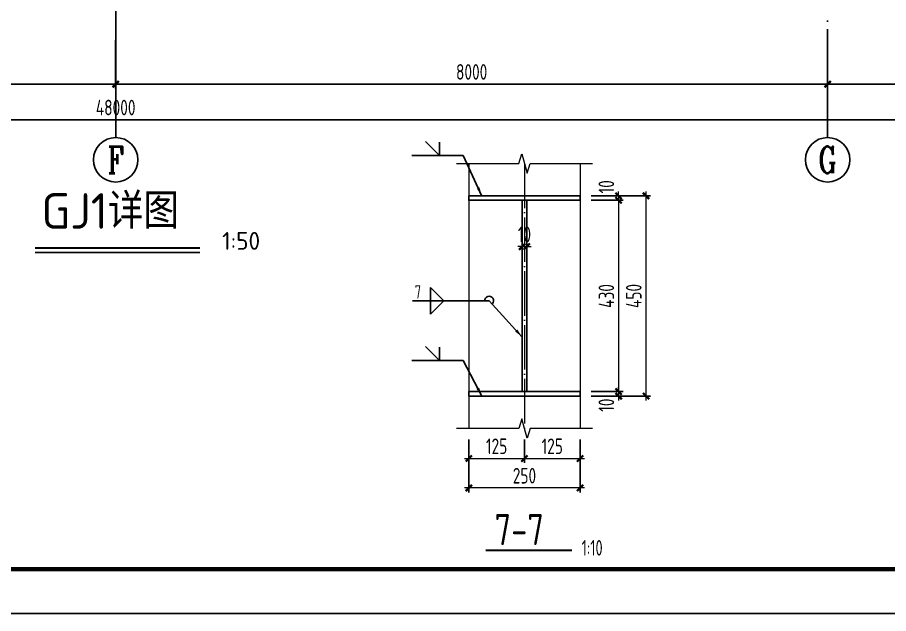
# Model space of a CAD drawing. Extents: x -2746917 to -971774, y -3334247 to -3250358.
# Drawn here: x -1160962 to -1141384, y -3316173 to -3302778 of the extents above; entities that cross this region are included whole.
import ezdxf
from ezdxf.enums import TextEntityAlignment as Align

# ---------------------------------------------------------------- set-up
doc = ezdxf.new("R2010")
doc.units = 0
doc.header["$LTSCALE"] = 1000
doc.header["$MEASUREMENT"] = 0
doc.header["$PDMODE"] = 35
doc.linetypes.add('DOTE', pattern=[2.42, 2, -0.2, 0.02, -0.2])
doc.layers.get('0').update_dxf_attribs({"linetype": 'CONTINUOUS'})
doc.layers.get('Defpoints').update_dxf_attribs({"linetype": 'CONTINUOUS'})
for name, color, linetype in [('AXIS', 253, 'DOTE'), ('BEAM_CON', 4, 'CONTINUOUS'), ('DIM', 3, 'CONTINUOUS'), ('NUM', 7, 'CONTINUOUS'), ('PUB_TITLE', 4, 'CONTINUOUS'), ('TEXT', 7, 'CONTINUOUS'), ('THIN', 7, 'CONTINUOUS'), ('WELD', 7, 'CONTINUOUS')]:
    doc.layers.add(name, color=color, linetype=linetype)
doc.layers.add('yichutu', color=7, linetype='CONTINUOUS', true_color=0xffffff, plot=False)
doc.styles.add('TSSD_Axis', font='Complex.shx', dxfattribs={"width": 0.7, "bigfont": 'hztxt.shx'})
doc.styles.add('TSSD_Dimension', font='tssdeng.shx', dxfattribs={"width": 0.75, "bigfont": 'Hztxt.shx'})
doc.styles.add('TSSD_Label', font='tssdeng.shx', dxfattribs={"width": 0.75, "bigfont": 'hztxt.shx'})
doc.styles.add('TSSD_Norm', font='tssdeng.shx', dxfattribs={"width": 0.75, "bigfont": 'hztxt.shx'})
doc.styles.add('TSSD_Rein', font='Tssdeng.shx', dxfattribs={"width": 0.75, "bigfont": 'hztxt.shx'})
doc.dimstyles.new('TSSD_10_100', dxfattribs={"dimtxt": 350, "dimasz": 100, "dimexe": 100, "dimexo": 250, "dimgap": 100, "dimtad": 1, "dimdec": 0, "dimlfac": 0.1, "dimzin": 0, "dimdsep": 46, "dimtxsty": 'TSSD_Dimension', "dimblk": 'ARCHTICK', "dimcen": 0, "dimdle": 100, "dimclrt": 7, "dimadec": 0, "dimazin": 0, "dimtfac": 1, "dimtdec": 0, "dimtix": 1, "dimtmove": 2, "dimatfit": 3, "dimldrblk": 'ARCHTICK', "dimfxl": 1, "dimtolj": 1, "dimtzin": 0, "dimlwd": 5, "dimarcsym": 0})
doc.dimstyles.new('TSSD_50_100', dxfattribs={"dimtxt": 350, "dimasz": 100, "dimexe": 100, "dimexo": 250, "dimgap": 100, "dimtad": 1, "dimdec": 0, "dimlfac": 0.5, "dimzin": 0, "dimdsep": 46, "dimtxsty": 'TSSD_Dimension', "dimblk": 'ARCHTICK', "dimcen": 0, "dimdle": 100, "dimclrt": 7, "dimadec": 0, "dimazin": 0, "dimtfac": 1, "dimtdec": 0, "dimtix": 1, "dimtmove": 2, "dimatfit": 3, "dimfxl": 1, "dimtolj": 1, "dimtzin": 0, "dimarcsym": 0})
doc.dimstyles.new('TSSD_LEADER_STYLE_200.0', dxfattribs={"dimtxt": 700, "dimasz": 200, "dimexe": 200, "dimexo": 500, "dimgap": 0.09, "dimtad": 0, "dimtih": 1, "dimtoh": 1, "dimdec": 4, "dimzin": 0, "dimdsep": 46, "dimtxsty": 'Standard', "dimcen": 0.09, "dimdle": 200, "dimclrt": 7, "dimadec": 0, "dimazin": 0, "dimtfac": 1, "dimtdec": 4, "dimtofl": 0, "dimtmove": 0, "dimatfit": 3, "dimfxl": 1, "dimtolj": 1, "dimtzin": 0, "dimarcsym": 0})

# ---------------------------------------------------------------- blocks, each defined once
blk = doc.blocks.new('ts_axno')
at = {"color": 0, "linetype": 'ByBlock', "lineweight": -2}
blk.add_circle((0, 0), 0.5, dxfattribs=at)
at = {"color": 0, "linetype": 'ByBlock', "lineweight": -2, "style": 'TSSD_Axis', "width": 0.7}
blk.add_attdef('A', text='', height=0.6, dxfattribs=at).set_placement((0, 0), align=Align.MIDDLE_CENTER)
blk = doc.blocks.new('_ArchTick')
at = {"color": 0, "const_width": 0.5}
blk.add_lwpolyline([(-0.71, -0.71), (0.71, 0.71)], dxfattribs=at)
blk = doc.blocks.new('*D982')
at = {"layer": 'Defpoints', "color": 0, "ltscale": 1.5}
for p in [(-1174754, -3303040), (-1158754, -3303040), (-1174754, -3304278)]:
    blk.add_point(p, dxfattribs=at)
at = {"layer": 'DIM', "color": 0, "lineweight": -2, "ltscale": 1.5}
for p, q in [((-1174754, -3303290), (-1174754, -3304378)), ((-1158754, -3303290), (-1158754, -3304378)), ((-1158654, -3304278), (-1174854, -3304278))]:
    blk.add_line(p, q, dxfattribs=at)
at = {"layer": 'DIM', "color": 0, "lineweight": -2, "ltscale": 1.5, "xscale": 100, "yscale": 100, "zscale": 100, "rotation": 180}
blk.add_blockref('_ArchTick', (-1174754, -3304278), dxfattribs=at)
at = {"layer": 'DIM', "color": 0, "lineweight": -2, "ltscale": 1.5, "xscale": 100, "yscale": 100, "zscale": 100}
blk.add_blockref('_ArchTick', (-1158754, -3304278), dxfattribs=at)
at = {"layer": 'DIM', "color": 7, "ltscale": 1.5, "insert": (-1166754, -3304003), "char_height": 350, "attachment_point": 5, "style": 'TSSD_Dimension'}
blk.add_mtext('\\A1;8000', dxfattribs=at)
blk = doc.blocks.new('*D985')
at = {"layer": 'Defpoints', "color": 0, "ltscale": 1.5}
for p in [(-1206754, -3303040), (-1110754, -3303040), (-1110754, -3305078)]:
    blk.add_point(p, dxfattribs=at)
at = {"layer": 'DIM', "color": 0, "lineweight": -2, "ltscale": 1.5}
for p, q in [((-1206754, -3303290), (-1206754, -3305178)), ((-1110754, -3303290), (-1110754, -3305178)), ((-1206854, -3305078), (-1110654, -3305078))]:
    blk.add_line(p, q, dxfattribs=at)
at = {"layer": 'DIM', "color": 0, "lineweight": -2, "ltscale": 1.5, "xscale": 100, "yscale": 100, "zscale": 100, "rotation": 180}
blk.add_blockref('_ArchTick', (-1206754, -3305078), dxfattribs=at)
at = {"layer": 'DIM', "color": 0, "lineweight": -2, "ltscale": 1.5, "xscale": 100, "yscale": 100, "zscale": 100}
blk.add_blockref('_ArchTick', (-1110754, -3305078), dxfattribs=at)
at = {"layer": 'DIM', "color": 7, "ltscale": 1.5, "insert": (-1158754, -3304803), "char_height": 350, "attachment_point": 5, "style": 'TSSD_Dimension'}
blk.add_mtext('\\A1;48000', dxfattribs=at)
blk = doc.blocks.new('*D1022')
at = {"layer": 'Defpoints', "color": 0, "ltscale": 1.5}
for p in [(-1142754, -3303040), (-1126754, -3303040), (-1126754, -3304278)]:
    blk.add_point(p, dxfattribs=at)
at = {"layer": 'DIM', "color": 0, "lineweight": -2, "ltscale": 1.5}
for p, q in [((-1142754, -3303290), (-1142754, -3304378)), ((-1126754, -3303290), (-1126754, -3304378)), ((-1142854, -3304278), (-1126654, -3304278))]:
    blk.add_line(p, q, dxfattribs=at)
at = {"layer": 'DIM', "color": 0, "lineweight": -2, "ltscale": 1.5, "xscale": 100, "yscale": 100, "zscale": 100, "rotation": 180}
blk.add_blockref('_ArchTick', (-1142754, -3304278), dxfattribs=at)
at = {"layer": 'DIM', "color": 0, "lineweight": -2, "ltscale": 1.5, "xscale": 100, "yscale": 100, "zscale": 100}
blk.add_blockref('_ArchTick', (-1126754, -3304278), dxfattribs=at)
at = {"layer": 'DIM', "color": 7, "ltscale": 1.5, "insert": (-1134754, -3304003), "char_height": 350, "attachment_point": 5, "style": 'TSSD_Dimension'}
blk.add_mtext('\\A1;8000', dxfattribs=at)
blk = doc.blocks.new('*D1057')
at = {"layer": 'Defpoints', "color": 0, "ltscale": 1.5}
for p in [(-1158754, -3303040), (-1142754, -3303040), (-1142754, -3304278)]:
    blk.add_point(p, dxfattribs=at)
at = {"layer": 'DIM', "color": 0, "lineweight": -2, "ltscale": 1.5}
for p, q in [((-1158754, -3303290), (-1158754, -3304378)), ((-1142754, -3303290), (-1142754, -3304378)), ((-1158854, -3304278), (-1142654, -3304278))]:
    blk.add_line(p, q, dxfattribs=at)
at = {"layer": 'DIM', "color": 0, "lineweight": -2, "ltscale": 1.5, "xscale": 100, "yscale": 100, "zscale": 100, "rotation": 180}
blk.add_blockref('_ArchTick', (-1158754, -3304278), dxfattribs=at)
at = {"layer": 'DIM', "color": 0, "lineweight": -2, "ltscale": 1.5, "xscale": 100, "yscale": 100, "zscale": 100}
blk.add_blockref('_ArchTick', (-1142754, -3304278), dxfattribs=at)
at = {"layer": 'DIM', "color": 7, "ltscale": 1.5, "insert": (-1150754, -3304003), "char_height": 350, "attachment_point": 5, "style": 'TSSD_Dimension'}
blk.add_mtext('\\A1;8000', dxfattribs=at)
blk = doc.blocks.new('*D927')
at = {"layer": 'Defpoints', "color": 0}
for p in [(-1148317, -3306787), (-1148317, -3306887, 1602), (-1147452, -3306887)]:
    blk.add_point(p, dxfattribs=at)
at = {"layer": 'DIM', "color": 0, "lineweight": 5}
for p, q in [((-1147452, -3306787), (-1147452, -3306687)), ((-1147452, -3306787), (-1147452, -3306887)), ((-1147452, -3306887), (-1147452, -3306987))]:
    blk.add_line(p, q, dxfattribs=at)
at = {"layer": 'DIM', "color": 0, "lineweight": -2}
for p, q in [((-1148067, -3306787), (-1147352, -3306787)), ((-1148067, -3306887), (-1147352, -3306887))]:
    blk.add_line(p, q, dxfattribs=at)
at = {"layer": 'DIM', "color": 0, "lineweight": 5, "xscale": 100, "yscale": 100, "zscale": 100}
for p, rotation in [((-1147452, -3306787), 270), ((-1147452, -3306887), 90)]:
    blk.add_blockref('_ArchTick', p, dxfattribs=dict(at, rotation=rotation))
at = {"layer": 'DIM', "color": 7, "lineweight": 5, "insert": (-1147727, -3306584), "char_height": 350, "attachment_point": 5, "rotation": 90, "style": 'TSSD_Dimension'}
blk.add_mtext('\\A1;10', dxfattribs=at)
blk = doc.blocks.new('*D928')
at = {"layer": 'Defpoints', "color": 0}
for p in [(-1148317, -3306887, 1602), (-1148317, -3311187, 1602), (-1147452, -3311187)]:
    blk.add_point(p, dxfattribs=at)
at = {"layer": 'DIM', "color": 0, "lineweight": -2}
for p, q in [((-1148067, -3306887), (-1147352, -3306887)), ((-1148067, -3311187), (-1147352, -3311187))]:
    blk.add_line(p, q, dxfattribs=at)
at = {"layer": 'DIM', "color": 0, "lineweight": 5}
blk.add_line((-1147452, -3306787), (-1147452, -3311287), dxfattribs=at)
at = {"layer": 'DIM', "color": 0, "lineweight": 5, "xscale": 100, "yscale": 100, "zscale": 100}
for p, rotation in [((-1147452, -3306887), 90), ((-1147452, -3311187), 270)]:
    blk.add_blockref('_ArchTick', p, dxfattribs=dict(at, rotation=rotation))
at = {"layer": 'DIM', "color": 7, "lineweight": 5, "insert": (-1147727, -3309037), "char_height": 350, "attachment_point": 5, "rotation": 90, "style": 'TSSD_Dimension'}
blk.add_mtext('\\A1;430', dxfattribs=at)
blk = doc.blocks.new('*D929')
at = {"layer": 'Defpoints', "color": 0}
for p in [(-1148317, -3311187, 1602), (-1148317, -3311287), (-1147452, -3311287)]:
    blk.add_point(p, dxfattribs=at)
at = {"layer": 'DIM', "color": 0, "lineweight": -2}
for p, q in [((-1148067, -3311187), (-1147352, -3311187)), ((-1148067, -3311287), (-1147352, -3311287))]:
    blk.add_line(p, q, dxfattribs=at)
at = {"layer": 'DIM', "color": 0, "lineweight": 5}
for p, q in [((-1147452, -3311187), (-1147452, -3311087)), ((-1147452, -3311187), (-1147452, -3311287)), ((-1147452, -3311287), (-1147452, -3311387))]:
    blk.add_line(p, q, dxfattribs=at)
at = {"layer": 'DIM', "color": 0, "lineweight": 5, "xscale": 100, "yscale": 100, "zscale": 100}
for p, rotation in [((-1147452, -3311187), 270), ((-1147452, -3311287), 90)]:
    blk.add_blockref('_ArchTick', p, dxfattribs=dict(at, rotation=rotation))
at = {"layer": 'DIM', "color": 7, "lineweight": 5, "insert": (-1147727, -3311490), "char_height": 350, "attachment_point": 5, "rotation": 90, "style": 'TSSD_Dimension'}
blk.add_mtext('\\A1;10', dxfattribs=at)
blk = doc.blocks.new('*D930')
at = {"layer": 'Defpoints', "color": 0}
for p in [(-1148317, -3306787), (-1146835, -3306787), (-1148317, -3311287)]:
    blk.add_point(p, dxfattribs=at)
at = {"layer": 'DIM', "color": 0, "lineweight": 5}
blk.add_line((-1146835, -3311387), (-1146835, -3306687), dxfattribs=at)
at = {"layer": 'DIM', "color": 0, "lineweight": -2}
for p, q in [((-1148067, -3306787), (-1146735, -3306787)), ((-1148067, -3311287), (-1146735, -3311287))]:
    blk.add_line(p, q, dxfattribs=at)
at = {"layer": 'DIM', "color": 0, "lineweight": 5, "xscale": 100, "yscale": 100, "zscale": 100}
for p, rotation in [((-1146835, -3306787), 90), ((-1146835, -3311287), 270)]:
    blk.add_blockref('_ArchTick', p, dxfattribs=dict(at, rotation=rotation))
at = {"layer": 'DIM', "color": 7, "lineweight": 5, "insert": (-1147110, -3309037), "char_height": 350, "attachment_point": 5, "rotation": 90, "style": 'TSSD_Dimension'}
blk.add_mtext('\\A1;450', dxfattribs=at)
blk = doc.blocks.new('_WELD004')
at = {"color": 0, "linetype": 'ByBlock'}
for p, q in [((0, 1), (1, 0)), ((0, 0), (0, 1))]:
    blk.add_line(p, q, dxfattribs=at)
blk = doc.blocks.new('*D931')
at = {"layer": 'Defpoints', "color": 0}
for p in [(-1150817, -3312014), (-1149567, -3312014), (-1149567, -3312689)]:
    blk.add_point(p, dxfattribs=at)
at = {"layer": 'DIM', "color": 0, "lineweight": -2}
for p, q in [((-1150817, -3312264), (-1150817, -3312789)), ((-1149567, -3312264), (-1149567, -3312789))]:
    blk.add_line(p, q, dxfattribs=at)
at = {"layer": 'DIM', "color": 0, "lineweight": 5}
blk.add_line((-1150917, -3312689), (-1149467, -3312689), dxfattribs=at)
at = {"layer": 'DIM', "color": 0, "lineweight": 5, "xscale": 100, "yscale": 100, "zscale": 100, "rotation": 180}
blk.add_blockref('_ArchTick', (-1150817, -3312689), dxfattribs=at)
at = {"layer": 'DIM', "color": 0, "lineweight": 5, "xscale": 100, "yscale": 100, "zscale": 100}
blk.add_blockref('_ArchTick', (-1149567, -3312689), dxfattribs=at)
at = {"layer": 'DIM', "color": 7, "lineweight": 5, "insert": (-1150192, -3312414), "char_height": 350, "attachment_point": 5, "style": 'TSSD_Dimension'}
blk.add_mtext('\\A1;125', dxfattribs=at)
blk = doc.blocks.new('*D932')
at = {"layer": 'Defpoints', "color": 0}
for p in [(-1149567, -3312014), (-1148317, -3312014), (-1148317, -3312689)]:
    blk.add_point(p, dxfattribs=at)
at = {"layer": 'DIM', "color": 0, "lineweight": -2}
for p, q in [((-1149567, -3312264), (-1149567, -3312789)), ((-1148317, -3312264), (-1148317, -3312789))]:
    blk.add_line(p, q, dxfattribs=at)
at = {"layer": 'DIM', "color": 0, "lineweight": 5}
blk.add_line((-1149667, -3312689), (-1148217, -3312689), dxfattribs=at)
at = {"layer": 'DIM', "color": 0, "lineweight": 5, "xscale": 100, "yscale": 100, "zscale": 100, "rotation": 180}
blk.add_blockref('_ArchTick', (-1149567, -3312689), dxfattribs=at)
at = {"layer": 'DIM', "color": 0, "lineweight": 5, "xscale": 100, "yscale": 100, "zscale": 100}
blk.add_blockref('_ArchTick', (-1148317, -3312689), dxfattribs=at)
at = {"layer": 'DIM', "color": 7, "lineweight": 5, "insert": (-1148942, -3312414), "char_height": 350, "attachment_point": 5, "style": 'TSSD_Dimension'}
blk.add_mtext('\\A1;125', dxfattribs=at)
blk = doc.blocks.new('*D933')
at = {"layer": 'Defpoints', "color": 0}
for p in [(-1150817, -3312014), (-1148317, -3312014), (-1150817, -3313351)]:
    blk.add_point(p, dxfattribs=at)
at = {"layer": 'DIM', "color": 0, "lineweight": -2}
for p, q in [((-1150817, -3312264), (-1150817, -3313451)), ((-1148317, -3312264), (-1148317, -3313451))]:
    blk.add_line(p, q, dxfattribs=at)
at = {"layer": 'DIM', "color": 0, "lineweight": 5}
blk.add_line((-1148217, -3313351), (-1150917, -3313351), dxfattribs=at)
at = {"layer": 'DIM', "color": 0, "lineweight": 5, "xscale": 100, "yscale": 100, "zscale": 100, "rotation": 180}
blk.add_blockref('_ArchTick', (-1150817, -3313351), dxfattribs=at)
at = {"layer": 'DIM', "color": 0, "lineweight": 5, "xscale": 100, "yscale": 100, "zscale": 100}
blk.add_blockref('_ArchTick', (-1148317, -3313351), dxfattribs=at)
at = {"layer": 'DIM', "color": 7, "lineweight": 5, "insert": (-1149567, -3313076), "char_height": 350, "attachment_point": 5, "style": 'TSSD_Dimension'}
blk.add_mtext('\\A1;250', dxfattribs=at)
blk = doc.blocks.new('*D934')
at = {"layer": 'Defpoints', "color": 0}
for p in [(-1149617, -3306887), (-1149517, -3306887), (-1149517, -3307928)]:
    blk.add_point(p, dxfattribs=at)
at = {"layer": 'DIM', "color": 0, "lineweight": -2}
for p, q in [((-1149617, -3307137), (-1149617, -3308028)), ((-1149517, -3307137), (-1149517, -3308028))]:
    blk.add_line(p, q, dxfattribs=at)
at = {"layer": 'DIM', "color": 0, "lineweight": 5}
for p, q in [((-1149617, -3307928), (-1149717, -3307928)), ((-1149617, -3307928), (-1149517, -3307928)), ((-1149517, -3307928), (-1149417, -3307928))]:
    blk.add_line(p, q, dxfattribs=at)
at = {"layer": 'DIM', "color": 0, "lineweight": 5, "xscale": 100, "yscale": 100, "zscale": 100}
blk.add_blockref('_ArchTick', (-1149617, -3307928), dxfattribs=at)
at = {"layer": 'DIM', "color": 0, "lineweight": 5, "xscale": 100, "yscale": 100, "zscale": 100, "rotation": 180}
blk.add_blockref('_ArchTick', (-1149517, -3307928), dxfattribs=at)
at = {"layer": 'DIM', "color": 7, "lineweight": 5, "insert": (-1149567, -3307653), "char_height": 350, "attachment_point": 5, "style": 'TSSD_Dimension'}
blk.add_mtext('\\A1;10', dxfattribs=at)
blk = doc.blocks.new('yct-1189-420-118900-42000-100-2008.0')
at = {"layer": 'yichutu', "color": 7, "true_color": 0xffffff}
blk.add_lwpolyline([(0, 0), (0, 42000), (118900, 42000), (118900, 0)], close=True, dxfattribs=at)
blk = doc.blocks.new('A$C3E121A49')
at = {"layer": 'PUB_TITLE'}
blk.add_lwpolyline([(-114817, -12301), (-114817, 29699), (4083, 29699), (4083, -12301)], close=True, dxfattribs=at)
at = {"layer": 'PUB_TITLE', "const_width": 100}
blk.add_lwpolyline([(3083, -11301), (3083, 28699), (-114103, 28699), (-114103, -11301), (3083, -11301)], dxfattribs=at)

msp = doc.modelspace()

# ---------------------------------------------------------------- linework, layer by layer
at = {"color": 0, "linetype": 'ByBlock'}
for p, q in [((-1151475.18, -3305884.16, 1410), (-1151793.38, -3305565.96, 1410)), ((-1151475.18, -3305884.16, 1410), (-1151475.18, -3305584.16, 1410)), ((-1151475.18, -3305884.16, 1410), (-1151475.18, -3305584.16, 1410)), ((-1151475.18, -3310489.87, 1410), (-1151793.38, -3310171.67, 1410)), ((-1151475.18, -3310489.87, 1410), (-1151475.18, -3310189.87, 1410)), ((-1151475.18, -3310489.87, 1410), (-1151475.18, -3310189.87, 1410))]:
    msp.add_line(p, q, dxfattribs=at)
at = {"ltscale": 1.5}
for points, elevation in [([(-1150817.26, -3306786.97), (-1148317.26, -3306786.97), (-1148317.26, -3306886.97), (-1150817.26, -3306886.97)], 1410), ([(-1149617.26, -3306886.97), (-1149517.26, -3306886.97), (-1149517.26, -3311186.97), (-1149617.26, -3311186.97)], -192), ([(-1150817.26, -3311186.97), (-1148317.26, -3311186.97), (-1148317.26, -3311286.97), (-1150817.26, -3311286.97)], 1410)]:
    msp.add_lwpolyline(points, close=True, dxfattribs=dict(at, elevation=elevation))
at = {"color": 0, "linetype": 'ByBlock'}
msp.add_arc((-1150362.78, -3309144.25, 1434), 100, 319.923542, 180, dxfattribs=at)
at = {"layer": 'AXIS', "ltscale": 1.5}
for p, q in [((-1158753.6, -3278276.82, -3.33), (-1158753.6, -3303039.78)), ((-1142753.6, -3299546.63), (-1142753.6, -3303039.78))]:
    msp.add_line(p, q, dxfattribs=at)
at = {"layer": 'AXIS', "lineweight": 5, "ltscale": 0.5}
msp.add_line((-1149567.26, -3306061.26, 1386), (-1149567.26, -3312014.4, 1386), dxfattribs=at)
at = {"layer": 'BEAM_CON', "color": 0, "lineweight": 5}
for p, q in [((-1150817.26, -3306061.26, 1410), (-1150817.26, -3312014.4, 1410)), ((-1148317.26, -3306061.26, 1410), (-1148317.26, -3312014.4, 1410)), ((-1150817.26, -3306786.97, 1410), (-1148317.26, -3306786.97, 1410)), ((-1150817.26, -3306886.97, 1410), (-1148317.26, -3306886.97, 1410)), ((-1149617.26, -3306886.97, 1410), (-1149617.26, -3311186.97, 1410)), ((-1149517.26, -3306886.97, 1410), (-1149517.26, -3311186.97, 1410)), ((-1148317.26, -3311186.97, 1410), (-1150817.26, -3311186.97, 1410)), ((-1148317.26, -3311286.97, 1410), (-1150817.26, -3311286.97, 1410))]:
    msp.add_line(p, q, dxfattribs=at)
at = {"layer": 'NUM', "ltscale": 1.5}
for p, q in [((-1158753.6, -3303039.78), (-1158753.6, -3305477.52)), ((-1142753.6, -3303039.78), (-1142753.6, -3305477.52))]:
    msp.add_line(p, q, dxfattribs=at)
at = {"layer": 'NUM', "color": 0, "linetype": 'ByBlock', "const_width": 50}
msp.add_lwpolyline([(-1160566.48, -3307958.52), (-1156861.47, -3307958.52)], dxfattribs=at)
at = {"layer": 'NUM', "color": 0, "linetype": 'ByBlock'}
msp.add_lwpolyline([(-1160566.48, -3308058.52), (-1156861.47, -3308058.52)], dxfattribs=at)
at = {"layer": 'NUM', "const_width": 50}
msp.add_lwpolyline([(-1150438.91, -3314752.15), (-1148501.95, -3314752.15)], dxfattribs=at)
at = {"layer": 'THIN', "lineweight": 5, "elevation": -192}
for points in [[(-1151097.26, -3306061.26), (-1149697.26, -3306061.26), (-1149627.26, -3305841.26), (-1149507.26, -3306281.26), (-1149437.26, -3306061.26), (-1148037.26, -3306061.26)], [(-1148037.26, -3312014.4), (-1149437.26, -3312014.4), (-1149507.26, -3312234.4), (-1149627.26, -3311794.4), (-1149697.26, -3312014.4), (-1151097.26, -3312014.4)]]:
    msp.add_lwpolyline(points, dxfattribs=at)
at = {"layer": 'WELD'}
for p, q in [((-1150947.94, -3305884.16, 1410), (-1152101.26, -3305884.16, 1410)), ((-1150362.78, -3309144.25, 1434), (-1152081.03, -3309144.25, 1434)), ((-1150947.94, -3310489.87, 1410), (-1152101.26, -3310489.87, 1410))]:
    msp.add_line(p, q, dxfattribs=at)

# ---------------------------------------------------------------- block references
at = {"ltscale": 1.5}
msp.add_blockref('A$C3E121A49', (-1100160.58, -3303872.21), dxfattribs=at)
at = {"layer": 'NUM'}
ref = msp.add_blockref('ts_axno', (-1158753.6, -3305977.52), dxfattribs=dict(at, xscale=1000, yscale=1000, zscale=1000))
ref.add_attrib('D', 'F', dxfattribs={"height": 600, "style": 'TSSD_Axis', "width": 0.7}).set_placement((-1158753.6, -3305977.52), align=Align.MIDDLE_CENTER)
ref = msp.add_blockref('ts_axno', (-1142753.6, -3305977.52), dxfattribs=dict(at, xscale=-1000, yscale=1000, zscale=1000))
ref.add_attrib('C', 'G', dxfattribs={"height": 600, "style": 'TSSD_Axis', "width": 0.7}).set_placement((-1142753.6, -3305977.52), align=Align.MIDDLE_CENTER)
at = {"layer": 'WELD', "xscale": 300, "yscale": 300, "zscale": 300}
msp.add_blockref('_WELD004', (-1151681.03, -3309144.25, 1434), dxfattribs=at)
at = {"layer": 'WELD', "xscale": -300, "yscale": 300, "zscale": 300, "rotation": 180}
msp.add_blockref('_WELD004', (-1151681.03, -3309144.25, 1434), dxfattribs=at)
at = {"layer": 'yichutu'}
msp.add_blockref('yct-1189-420-118900-42000-100-2008.0', (-1214977.31, -3316173.05), dxfattribs=at)

# ---------------------------------------------------------------- texts
at = {"layer": 'TEXT', "color": 0, "lineweight": 5, "style": 'TSSD_Norm'}
for s, height, p in [('GJ1详图', 800, (-1160421.59, -3307766.39)), ('1:50', 400, (-1156361.47, -3308119.16))]:
    msp.add_text(s, height=height, dxfattribs=at).set_placement(p, align=Align.BOTTOM_LEFT)
at = {"layer": 'TEXT', "lineweight": 5}
for s, height, style, width, p in [('7', 300, 'TSSD_Label', 0.7, (-1152031.03, -3309094.25, 1434)), ('7-7', 700, 'TSSD_Label', 0.8, (-1150240.91, -3314635.32)), ('1:10', 350, 'TSSD_Rein', 0.7, (-1148280.49, -3314870.25, -910))]:
    msp.add_text(s, height=height, dxfattribs=dict(at, style=style, width=width)).set_placement(p)

# ---------------------------------------------------------------- dimensions: what is measured, and where the dimension line sits
at = {"layer": 'DIM', "ltscale": 1.5}
for base, p1, p2, picture, middle in [((-1110753.6, -3305077.52), (-1206753.6, -3303039.78), (-1110753.6, -3303039.78), '*D985', (-1158753.6, -3304802.52)), ((-1174753.6, -3304277.52), (-1158753.6, -3303039.78), (-1174753.6, -3303039.78), '*D982', (-1166753.6, -3304002.52))]:
    dim = msp.add_linear_dim(base=base, p1=p1, p2=p2, angle=180, dimstyle='TSSD_50_100', dxfattribs=at)
    dim.commit()
    dim.dimension.update_dxf_attribs({"geometry": picture, "text_midpoint": middle})
for base, p1, p2, picture, middle in [((-1142753.6, -3304277.52), (-1158753.6, -3303039.78), (-1142753.6, -3303039.78), '*D1057', (-1150753.6, -3304002.52)), ((-1126753.6, -3304277.52), (-1142753.6, -3303039.78), (-1126753.6, -3303039.78), '*D1022', (-1134753.6, -3304002.52))]:
    dim = msp.add_linear_dim(base=base, p1=p1, p2=p2, dimstyle='TSSD_50_100', dxfattribs=at)
    dim.commit()
    dim.dimension.update_dxf_attribs({"geometry": picture, "text_midpoint": middle})
at = {"layer": 'DIM', "lineweight": 5}
for base, p1, p2, picture, middle in [((-1147451.52, -3306886.97, -192), (-1148317.26, -3306786.97, -192), (-1148317.26, -3306886.97, 1410), '*D927', (-1147726.52, -3306583.81, -192)), ((-1147451.52, -3311286.97, -192), (-1148317.26, -3311186.97, 1410), (-1148317.26, -3311286.97, -192), '*D929', (-1147726.52, -3311490.12, -192))]:
    dim = msp.add_linear_dim(base=base, p1=p1, p2=p2, angle=90, dimstyle='TSSD_10_100', dxfattribs=at)
    dim.commit()
    dim.dimension.update_dxf_attribs({"geometry": picture, "text_midpoint": middle, "dimtype": 160})
for base, p1, p2, picture, middle in [((-1146834.82, -3306786.97, -192), (-1148317.26, -3311286.97, -192), (-1148317.26, -3306786.97, -192), '*D930', (-1147109.82, -3309036.97, -192)), ((-1147451.52, -3311186.97, -192), (-1148317.26, -3306886.97, 1410), (-1148317.26, -3311186.97, 1410), '*D928', (-1147726.52, -3309036.97, -192))]:
    dim = msp.add_linear_dim(base=base, p1=p1, p2=p2, angle=90, dimstyle='TSSD_10_100', dxfattribs=at)
    dim.commit()
    dim.dimension.update_dxf_attribs({"geometry": picture, "text_midpoint": middle})
for base, p1, p2, picture, middle in [((-1149517.26, -3307928.41, -192), (-1149617.26, -3306886.97, -192), (-1149517.26, -3306886.97, -192), '*D934', (-1149567.26, -3307653.41, -192)), ((-1149567.26, -3312688.65, -192), (-1150817.26, -3312014.4, -192), (-1149567.26, -3312014.4, -192), '*D931', (-1150192.26, -3312413.65, -192)), ((-1150817.26, -3313350.64, -192), (-1148317.26, -3312014.4, -192), (-1150817.26, -3312014.4, -192), '*D933', (-1149567.26, -3313075.64, -192)), ((-1148317.26, -3312688.65, -192), (-1149567.26, -3312014.4, -192), (-1148317.26, -3312014.4, -192), '*D932', (-1148942.26, -3312413.65, -192))]:
    dim = msp.add_linear_dim(base=base, p1=p1, p2=p2, dimstyle='TSSD_10_100', dxfattribs=at)
    dim.commit()
    dim.dimension.update_dxf_attribs({"geometry": picture, "text_midpoint": middle})

# ---------------------------------------------------------------- leaders
at = {"layer": 'WELD'}
for points in [[(-1150521.83, -3306793.03, 1362), (-1150947.94, -3305884.16, 1362)], [(-1149617.26, -3309960.26, 1386), (-1150362.78, -3309144.25, 1386)], [(-1150521.83, -3311286.97, 1362), (-1150947.94, -3310489.87, 1362)]]:
    msp.add_leader(points, dimstyle='TSSD_LEADER_STYLE_200.0', dxfattribs=at)

doc.saveas('drawing.dxf')
